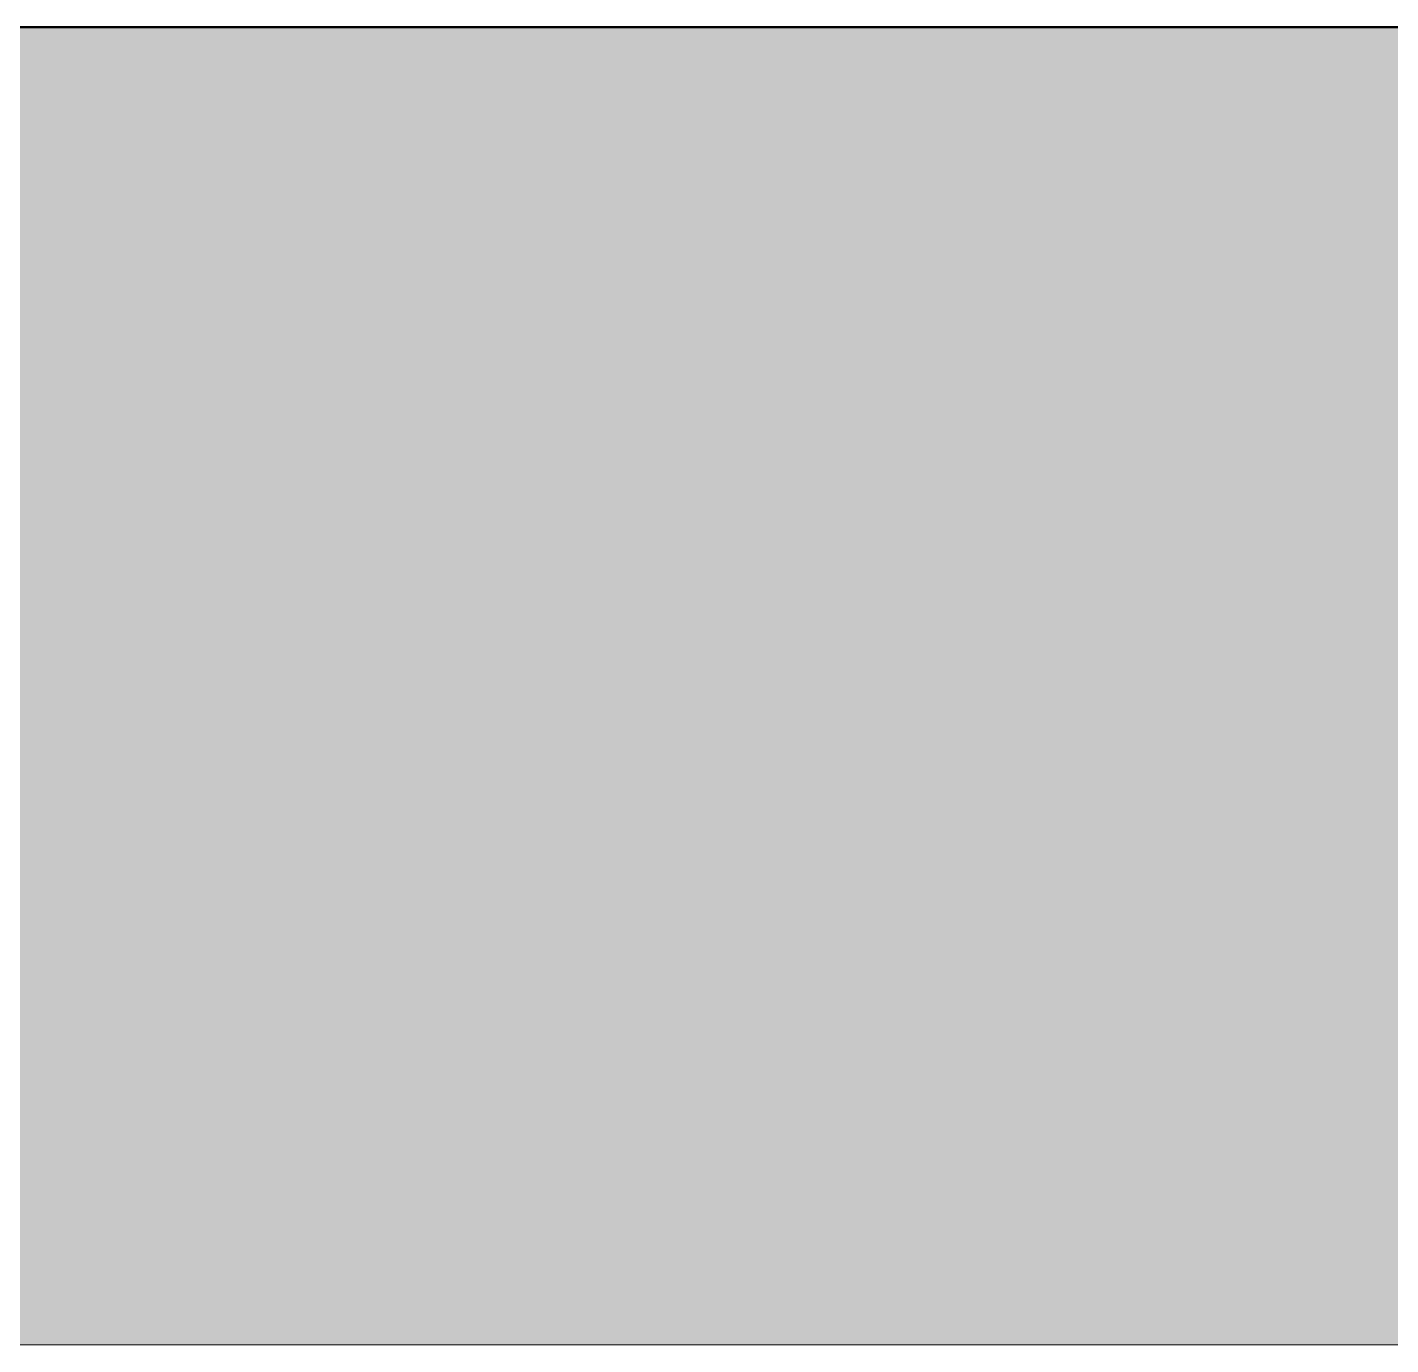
# Model space of a CAD drawing. Header units: metres. Extents: x 1.1 to 88.1, y -3.7 to 23.8.
# Drawn here: x 46.9471 to 47.0506, y -0.1 to 0 of the extents above; entities that cross this region are included whole.
import ezdxf

# ---------------------------------------------------------------- set-up
doc = ezdxf.new("R2010")
doc.units = ezdxf.units.M
doc.linetypes.add('IMPORT-DASHED2 _4_', pattern=[0.375, 0.25, -0.125])
doc.layers.add('1095_ARQ_BASE_dwg', color=7, linetype='Continuous', lineweight=5, true_color=0x767676)
doc.layers.add('A-FLOR', color=7, linetype='Continuous', lineweight=9, true_color=0x007f00)
for name, color, linetype, lineweight in [('KIRYA - PAREDE', 7, 'Continuous', 40), ('KIRYA - PISO', 7, 'Continuous', 5), ('KIRYA - PROJEÇÃO', 7, 'IMPORT-DASHED2 _4_', 5), ('KIRYA - SQUADRIA', 7, 'Continuous', 5), ('LAYOUT-MOBILIA', 7, 'Continuous', 5), ('LAYOUT-WC_COZINHA', 7, 'Continuous', 5)]:
    doc.layers.add(name, color=color, linetype=linetype, lineweight=lineweight)

# ---------------------------------------------------------------- blocks, each defined once
blk = doc.blocks.new('1095_ARQ_BASE_dwg_A$C331B23C5-4006145-AA')
at = {"layer": 'LAYOUT-WC_COZINHA'}
for p, q in [((-11.42919, 0), (-11.5001, 0)), ((-11.42284, 0), (-11.48236, 0)), ((-11.36165, 0), (-11.42919, 0)), ((-11.36165, 0), (-11.42284, 0)), ((-11.9001, 0), (-11.1001, 0)), ((-11.1001, 0), (-11.47935, 0))]:
    blk.add_line(p, q, dxfattribs=at)
blk = doc.blocks.new('1095_ARQ_BASE_dwg__U15-4006146-AA')
at = {"layer": 'KIRYA - SQUADRIA'}
blk.add_line((-11.1301, 0), (-11.7351, 0), dxfattribs=at)
blk = doc.blocks.new('1095_ARQ_BASE_dwg_A$C052F64AC-4006148-AA')
at = {"layer": 'LAYOUT-MOBILIA'}
for p, q in [((-11.88201, 0), (-10.31822, 0)), ((-11.31625, 0), (-11.49621, 0)), ((-11.49362, 0), (-10.89764, 0)), ((-11.49106, 0), (-11.41519, 0)), ((-11.45313, 0), (-11.45949, 0)), ((-11.45945, 0), (-11.45455, 0)), ((-11.45883, 0), (-11.39634, 0)), ((-11.45768, 0), (-11.39519, 0)), ((-11.45455, 0), (-11.40207, 0)), ((-11.40365, 0), (-11.45313, 0)), ((-11.44106, 0), (-11.45231, 0)), ((-11.45231, 0), (-11.45178, 0)), ((-11.44053, 0), (-11.45178, 0)), ((-11.44053, 0), (-11.44106, 0)), ((-11.42231, 0), (-11.43356, 0)), ((-11.43356, 0), (-11.43304, 0)), ((-11.42179, 0), (-11.43304, 0)), ((-11.42179, 0), (-11.42231, 0)), ((-11.40357, 0), (-11.41482, 0)), ((-11.41482, 0), (-11.41429, 0)), ((-11.40304, 0), (-11.41429, 0)), ((-11.39701, 0), (-11.40365, 0)), ((-11.40304, 0), (-11.40357, 0)), ((-11.40207, 0), (-11.39696, 0)), ((-11.9001, 0), (-10.30011, 0)), ((-10.30011, 0), (-11.9001, 0)), ((-11.9001, 0), (-10.30011, 0))]:
    blk.add_line(p, q, dxfattribs=at)
at = {"layer": 'LAYOUT-MOBILIA', "flags": 128}
for points in [[(-10.8143, 0), (-11.53485, 0), (-11.54634, 0), (-10.82578, 0)], [(-11.43118, 0), (-11.42118, 0), (-11.42015, 0), (-11.43264, 0)]]:
    blk.add_lwpolyline(points, close=True, dxfattribs=at)
for points in [[(-11.45949, 0), (-11.45762, 0), (-11.43254, 0)], [(-11.42023, 0), (-11.39514, 0), (-11.39701, 0)], [(-10.30011, 0), (-11.9001, 0), (-10.3001, 0)]]:
    blk.add_lwpolyline(points, dxfattribs=at)
blk = doc.blocks.new('1095_ARQ_BASE_dwg-4006143-AA')
at = {"layer": 'KIRYA - PAREDE'}
for p, q in [((-12.0501, 0), (-9.2501, 0)), ((-9.4001, 0), (-11.9001, 0)), ((-11.47935, 0), (-10.81022, 0)), ((-10.81022, 0), (-11.47935, 0))]:
    blk.add_line(p, q, dxfattribs=at)
at = {"layer": 'KIRYA - PISO'}
for p, q in [((-11.8001, 0), (-11.1001, 0)), ((-9.2501, 0), (-12.36535, 0)), ((-9.2501, 0), (-12.36535, 0)), ((-9.2501, 0), (-12.36535, 0)), ((-9.2501, 0), (-12.36535, 0)), ((-9.2501, 0), (-12.2501, 0))]:
    blk.add_line(p, q, dxfattribs=at)
at = {"layer": 'KIRYA - PROJEÇÃO'}
for p, q in [((-12.2501, 0), (-9.2501, 0)), ((-10.81022, 0), (-11.47935, 0))]:
    blk.add_line(p, q, dxfattribs=at)
for name in ['1095_ARQ_BASE_dwg_A$C331B23C5-4006145-AA', '1095_ARQ_BASE_dwg_A$C052F64AC-4006148-AA', '1095_ARQ_BASE_dwg__U15-4006146-AA']:
    blk.add_blockref(name, (0, 0))

msp = doc.modelspace()

# ---------------------------------------------------------------- hatches: boundary and pattern name
at = {"layer": 'A-FLOR', "true_color": 0x464646}
h = msp.add_hatch(color=49, dxfattribs=at)
h.paths.add_polyline_path([(46.5143, -0.1), (46.8945, -0.1), (46.89444, -0.01558), (46.89314, -0.01558), (46.89347, -0.00058), (46.89384, 0), (46.5143, 0), (46.5143, -0.06344)])
h.paths.add_polyline_path([(46.93439, -0.1), (47.67548, -0.1), (47.67534, 0), (46.93505, 0), (46.93542, -0.00058), (46.93574, -0.01558), (46.93439, -0.01558), (46.93439, -0.06344)])
h.paths.add_polyline_path([(47.77521, -0.1), (47.97547, -0.1), (47.97547, -0.0065), (47.97333, -0.0065), (47.97333, 0), (47.77534, 0), (47.77521, -0.06344)])
h.paths.add_polyline_path([(48.9927, -0.1), (49.0143, -0.1), (49.01414, 0), (48.99232, 0), (48.99259, -0.00249), (48.99428, -0.00438), (48.9947, -0.02738), (48.9997, -0.02738), (48.99921, -0.03738), (48.99464, -0.03868), (48.9947, -0.04438), (48.99263, -0.04438), (48.99263, -0.1)])
h.paths.add_polyline_path([(48.11407, -0.1), (48.81378, -0.1), (48.81378, -0.0065), (48.81128, -0.0065), (48.81128, 0), (48.07733, 0), (48.07733, -0.0065), (48.07519, -0.0065), (48.07519, -0.1), (48.11145, -0.1)])
h.paths.add_polyline_path([(48.91378, -0.1), (48.94276, -0.1), (48.9427, -0.04438), (48.9407, -0.04438), (48.9407, -0.03858), (48.93618, -0.03738), (48.9357, -0.02738), (48.94087, -0.02738), (48.94111, -0.00438), (48.94307, -0.00218), (48.9428, 0), (48.91628, 0), (48.91628, -0.0065), (48.91378, -0.0065), (48.91378, -0.06344)])

# ---------------------------------------------------------------- linework, layer by layer
at = {"layer": 'A-FLOR', "color": 9, "true_color": 0xaad4aa}
for p, q in [((49.0143, 0), (46.3643, 0)), ((46.3643, -0.1), (49.1643, -0.1))]:
    msp.add_line(p, q, dxfattribs=at)

# ---------------------------------------------------------------- block references
at = {"layer": '1095_ARQ_BASE_dwg', "color": 7}
msp.add_blockref('1095_ARQ_BASE_dwg-4006143-AA', (58.4144, 0), dxfattribs=at)

doc.saveas('drawing.dxf')
